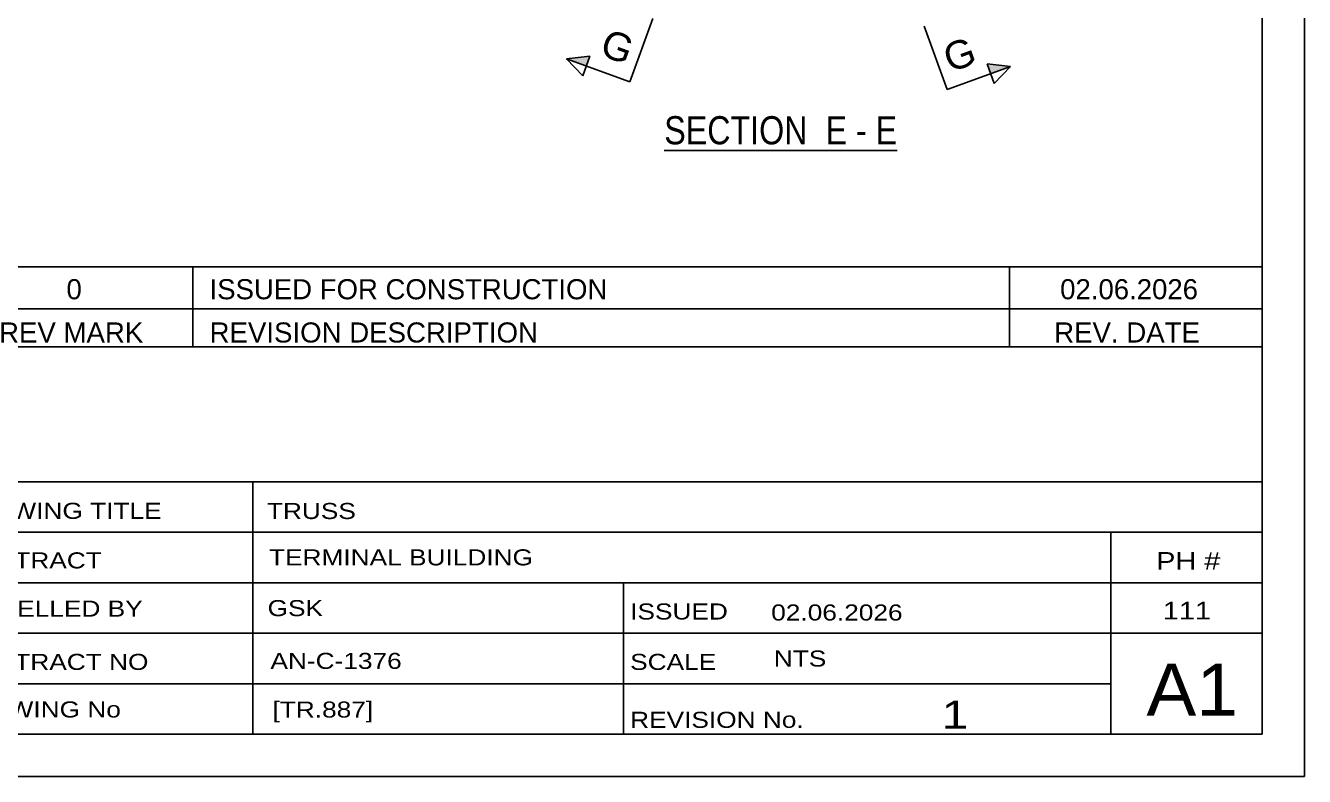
# Model space of a CAD drawing. Header units: millimetres. Extents: x -63 to 778, y -435 to 159.
# Drawn here: x 626.5 to 778.4, y -434.5 to -345.3 of the extents above; entities that cross this region are included whole.
import ezdxf

# ---------------------------------------------------------------- set-up
doc = ezdxf.new("R2010")
doc.units = ezdxf.units.MM
doc.styles.add('Arial', font='ARIAL.TTF', dxfattribs={"height": 0.2})
doc.styles.add('Arial Narrow', font='ARIALN.TTF', dxfattribs={"height": 0.2})

# ---------------------------------------------------------------- blocks, each defined once
blk = doc.blocks.new('Unknown-570387995-1162')
at = {"color": 5, "linetype": 'Continuous'}
for p, q in [((778.37, -434.5), (778.37, 159.5)), ((773.37, -429.5), (773.37, 154.5)), ((-57.63, -429.5), (773.37, -429.5)), ((-62.63, -434.5), (778.37, -434.5))]:
    blk.add_line(p, q, dxfattribs=at)
blk = doc.blocks.new('Unknown-570387995-15 - 13654')
at = {"color": 6, "linetype": 'Continuous'}
blk.add_line((702.36, -360.15), (730.01, -360.15), dxfattribs=at)
at = {"color": 0, "linetype": 'Continuous'}
for points in [[(720.47, -359.4), (720.47, -355.9), (702.36, -355.9), (702.36, -359.4)], [(724.08, -359.4), (724.08, -355.9), (721.52, -355.9), (721.52, -359.4)], [(726.4, -359.4), (726.4, -355.9), (725.13, -355.9), (725.13, -359.4)], [(730.01, -359.4), (730.01, -355.9), (727.45, -355.9), (727.45, -359.4)]]:
    blk.add_wipeout(points, dxfattribs=at)
at = {"color": 7, "linetype": 'Continuous', "style": 'Arial Narrow'}
for s, p in [('SECTION ', (702.36, -359.4)), ('E', (721.52, -359.4)), ('E', (727.45, -359.4)), ('-', (725.13, -359.4))]:
    blk.add_text(s, height=3.34, dxfattribs=at).set_placement(p)
blk = doc.blocks.new('Unknown-570387995-16361')
at = {"color": 7, "linetype": 'Continuous'}
for p, q in [((613.37, -383.45), (773.37, -383.45)), ((773.37, -383.5), (773.37, -429.5)), ((613.37, -399.5), (773.37, -399.5)), ((653.51, -399.5), (653.51, -429.5)), ((613.37, -405.5), (773.37, -405.5)), ((755.37, -429.45), (755.37, -405.45)), ((613.37, -411.5), (773.37, -411.5)), ((697.51, -411.5), (697.51, -429.5)), ((613.37, -417.5), (773.37, -417.5)), ((613.37, -423.5), (755.37, -423.5)), ((613.37, -429.5), (773.37, -429.5))]:
    blk.add_line(p, q, dxfattribs=at)
at = {"color": 7, "style": 'Arial Narrow'}
for s, height, width, p in [('DRAWING TITLE', 1.9089, 1.425378, (618.26, -403.9)), ('TRUSS', 1.909, 1.425378, (655.18, -403.92)), ('CONTRACT', 1.909, 1.425378, (618.26, -409.79)), ('TERMINAL BUILDING', 1.9089, 1.425378, (655.43, -409.43)), ('MODELLED BY', 1.9089, 1.425378, (618.26, -415.52)), ('GSK', 1.909, 1.425378, (655.26, -415.46)), ('ISSUED', 1.909, 1.425378, (698.31, -415.86)), ('02.06.2026', 1.909, 1.425378, (715.06, -415.98)), ('CONTRACT NO', 1.9089, 1.425378, (618.26, -421.85)), ('AN-C-1376', 1.909, 1.425378, (655.6, -421.73)), ('SCALE', 1.909, 1.425378, (698.31, -421.85)), ('A1', 6.204, 1.25, (759.61, -427.3)), ('DRAWING No', 1.909, 1.425378, (617.93, -427.5)), ('[TR.887]', 1.909, 1.425378, (655.84, -427.51)), ('1', 3.34, 1.5, (735.29, -428.83)), ('REVISION No.', 1.9089, 1.425378, (698.31, -428.73))]:
    blk.add_text(s, height=height, dxfattribs=dict(at, width=width)).set_placement(p)
at = {"color": 7, "linetype": 'Continuous', "style": 'Arial Narrow'}
for s, height, width, p in [('PH #', 2.1, 1.42538, (760.77, -409.95)), ('111', 2.1, 1.42538, (761.56, -415.85)), ('NTS', 1.909, 1.425378, (715.37, -421.45))]:
    blk.add_text(s, height=height, dxfattribs=dict(at, width=width)).set_placement(p)
blk = doc.blocks.new('Unknown-570387995-16364')
at = {"color": 7, "linetype": 'Continuous'}
for p, q in [((613.37, -373.95), (773.37, -373.95)), ((773.37, -373.95), (613.37, -373.95)), ((646.37, -373.95), (646.37, -378.95)), ((743.37, -373.95), (743.37, -378.95)), ((773.37, -373.95), (773.37, -378.95)), ((613.37, -378.95), (773.37, -378.95)), ((613.37, -378.95), (773.37, -378.95)), ((646.37, -378.95), (646.37, -383.45)), ((743.37, -378.95), (743.37, -383.45)), ((773.37, -378.95), (773.37, -383.45)), ((773.37, -383.45), (613.37, -383.45))]:
    blk.add_line(p, q, dxfattribs=at)
at = {"color": 7, "linetype": 'Continuous', "style": 'Arial Narrow'}
for s, height, width, p in [('0', 2.39, 1.196471, (631.38, -377.81)), ('ISSUED FOR CONSTRUCTION', 2.3861, 1.196471, (648.37, -377.81)), ('02.06.2026', 2.386, 1.196471, (749.37, -377.81)), ('REV MARK', 2.386, 1.2, (623.37, -382.95)), ('REVISION DESCRIPTION', 2.3861, 1.2, (648.37, -382.95)), ('REV. DATE', 2.386, 1.2, (748.66, -382.95))]:
    blk.add_text(s, height=height, dxfattribs=dict(at, width=width)).set_placement(p)
blk = doc.blocks.new('SectionMark-570387995-15308 - 13654')
at = {"linetype": 'Continuous'}
for points in [[(708.74, -307.18), (708.31, -308.35), (706.39, -306.32)], [(693.54, -348.91), (693.12, -350.09), (690.77, -349.23)]]:
    blk.add_hatch(color=6, dxfattribs=at).paths.add_polyline_path(points)
at = {"color": 6, "linetype": 'Continuous'}
for p, q in [((706.39, -306.32), (709.16, -306)), ((706.39, -306.32), (708.31, -308.35)), ((708.31, -308.35), (709.16, -306)), ((690.77, -349.23), (693.54, -348.91)), ((692.69, -351.26), (690.77, -349.23)), ((693.54, -348.91), (692.69, -351.26))]:
    blk.add_line(p, q, dxfattribs=at)
at = {"color": 0, "linetype": 'Continuous'}
for points in [[(711.17, -313.65), (712.37, -310.36), (708.95, -309.12), (707.76, -312.41)], [(697.94, -349.98), (699.14, -346.69), (695.73, -345.45), (694.53, -348.74)]]:
    blk.add_wipeout(points, dxfattribs=at)
at = {"color": 6, "linetype": 'Continuous'}
for p, q in [((713.9, -309.06), (706.39, -306.32)), ((713.9, -309.06), (711.17, -316.57)), ((698.29, -351.97), (701.02, -344.45)), ((698.29, -351.97), (690.77, -349.23))]:
    blk.add_line(p, q, dxfattribs=at)
at = {"color": 3, "linetype": 'Continuous', "style": 'Arial'}
for p in [(707.76, -312.41), (694.53, -348.74)]:
    blk.add_text('G', height=3.34, rotation=-20.002, dxfattribs=at).set_placement(p)
blk = doc.blocks.new('SectionMark-570387995-15393 - 13654')
at = {"linetype": 'Continuous'}
for points in [[(726.35, -310.46), (725.93, -309.29), (728.28, -308.43)], [(741.12, -351.02), (740.69, -349.84), (743.46, -350.16)]]:
    blk.add_hatch(color=6, dxfattribs=at).paths.add_polyline_path(points)
at = {"color": 6, "linetype": 'Continuous'}
for p, q in [((726.35, -310.46), (725.5, -308.11)), ((725.5, -308.11), (728.28, -308.43)), ((728.28, -308.43), (726.35, -310.46)), ((743.46, -350.16), (740.69, -349.84)), ((740.69, -349.84), (741.54, -352.19)), ((743.46, -350.16), (741.54, -352.19))]:
    blk.add_line(p, q, dxfattribs=at)
at = {"color": 0, "linetype": 'Continuous'}
for points in [[(726.9, -314.52), (725.71, -311.23), (722.3, -312.47), (723.49, -315.76)], [(739.7, -349.67), (738.5, -346.38), (735.09, -347.62), (736.29, -350.91)]]:
    blk.add_wipeout(points, dxfattribs=at)
at = {"color": 6, "linetype": 'Continuous'}
for p, q in [((720.76, -311.17), (728.28, -308.43)), ((720.76, -311.17), (723.49, -318.68)), ((735.95, -352.9), (733.21, -345.38)), ((735.95, -352.9), (743.46, -350.16))]:
    blk.add_line(p, q, dxfattribs=at)
at = {"color": 3, "linetype": 'Continuous', "style": 'Arial'}
for p in [(723.49, -315.76), (736.29, -350.91)]:
    blk.add_text('G', height=3.34, rotation=20.002, dxfattribs=at).set_placement(p)

msp = doc.modelspace()

# ---------------------------------------------------------------- block references
for name in ['Unknown-570387995-1162', 'Unknown-570387995-16364', 'Unknown-570387995-16361']:
    msp.add_blockref(name, (0, 0))

# ---------------------------------------------------------------- next in the draw order: block references
for name in ['SectionMark-570387995-15308 - 13654', 'SectionMark-570387995-15393 - 13654', 'Unknown-570387995-15 - 13654']:
    msp.add_blockref(name, (0, 0))

doc.saveas('drawing.dxf')
